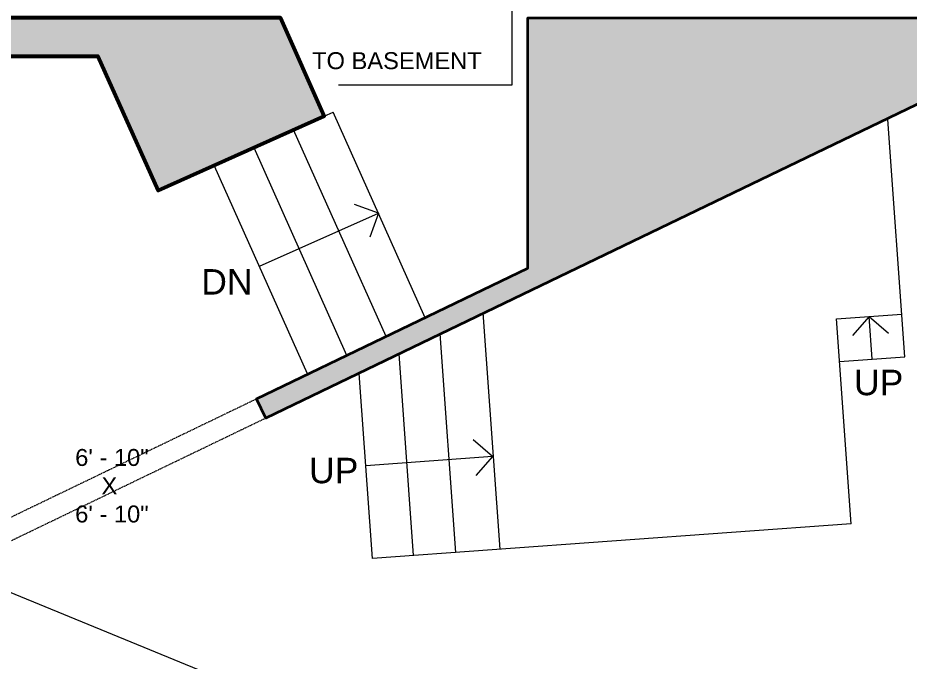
# Model space of a CAD drawing. Header units: inches. Extents: x -2078 to 106214, y -964 to 6385.
# Drawn here: x 36820.3 to 37030.9, y 4291.4 to 4443.4 of the extents above; entities that cross this region are included whole.
import ezdxf

# ---------------------------------------------------------------- set-up
doc = ezdxf.new("R2010")
doc.units = ezdxf.units.IN
doc.header["$MEASUREMENT"] = 0
doc.linetypes.add('HIDDEN2', pattern=[0.1875, 0.125, -0.0625])
for name, color, linetype, lineweight in [('A-ANNO', 2, 'Continuous', 5), ('A-ANNO-DIMS', 1, 'Continuous', 9), ('A-DOOR', 1, 'Continuous', 18), ('A-STRS', 4, 'Continuous', 9), ('A-WALL', 3, 'Continuous', 40)]:
    doc.layers.add(name, color=color, linetype=linetype, lineweight=lineweight)
doc.layers.add('A-HATCH', color=9, linetype='Continuous')
doc.styles.add('Arial', font='arial.ttf')
doc.styles.add('Arial_2', font='arial.ttf', dxfattribs={"height": 3})
doc.styles.add('JC', font='arial.ttf', dxfattribs={"height": 0.125})
doc.dimstyles.new('JC-DIMS', dxfattribs={"dimtxt": 0.125, "dimasz": 0.09375, "dimexe": 0.09375, "dimexo": 0.09375, "dimgap": 0.046875, "dimtad": 1, "dimdec": 1, "dimzin": 0, "dimdsep": 46, "dimlunit": 4, "dimtxsty": 'JC', "dimblk": 'ARCHTICK', "dimcen": 0.09, "dimclrd": 1, "dimclre": 1, "dimclrt": 256, "dimadec": 0, "dimazin": 0, "dimtfac": 1, "dimtdec": 1, "dimtofl": 0, "dimtmove": 1, "dimatfit": 3, "dimfxl": 1, "dimtolj": 1, "dimtzin": 0, "dimarcsym": 0})

# ---------------------------------------------------------------- blocks, each defined once
blk = doc.blocks.new('JC_OPENING DOOR - OPENING DOOR-1493007-3-1st Floor - Auditorium')
at = {"linetype": 'HIDDEN2'}
for p, q in [((40.68, 2.5), (-41.32, 2.5)), ((-41.32, -2.5), (40.68, -2.5))]:
    blk.add_line(p, q, dxfattribs=at)
for p, q in [((-41.32, 2.5), (-41.32, -2.5)), ((40.68, -2.5), (40.68, 2.5))]:
    blk.add_line(p, q)
blk = doc.blocks.new('Generic Models 7 - Generic Models 7-1495681-3-1st Floor - Auditorium')
at = {"layer": 'A-STRS'}
for p, q in [((-1085.4, -334.61), (-1083.29, -333.67)), ((-1061.58, -382.16), (-1083.29, -333.67)), ((-1070.82, -386.61), (-1092.65, -337.86)), ((-1080.06, -391.06), (-1101.99, -342.08)), ((-1089.33, -395.43), (-1111.28, -346.41)), ((-1086.68, -394.25), (-1089.33, -395.43))]:
    blk.add_line(p, q, dxfattribs=at)
blk = doc.blocks.new('_ArchTick')
at = {"color": 0, "linetype": 'ByBlock', "const_width": 0.15}
blk.add_lwpolyline([(-0.5, -0.5), (0.5, 0.5)], dxfattribs=at)
blk = doc.blocks.new('*D1655')
at = {"layer": 'A-ANNO-DIMS', "color": 1, "lineweight": -2, "transparency": 16777216}
for p, q in [((36724.39, 4438.9), (36724.39, 4740.92)), ((37594.39, 4438.9), (37594.39, 4740.92)), ((36724.39, 4736.42), (37594.39, 4736.42))]:
    blk.add_line(p, q, dxfattribs=at)
at = {"layer": 'Defpoints', "color": 0, "transparency": 16777216}
for p in [(37594.39, 4736.42), (36724.39, 4434.4), (37594.39, 4434.4)]:
    blk.add_point(p, dxfattribs=at)
at = {"layer": 'A-ANNO-DIMS', "color": 1, "lineweight": -2, "transparency": 16777216, "xscale": 4.5, "yscale": 4.5, "zscale": 4.5, "rotation": 180}
blk.add_blockref('_ArchTick', (36724.39, 4736.42), dxfattribs=at)
at = {"layer": 'A-ANNO-DIMS', "color": 1, "lineweight": -2, "transparency": 16777216, "xscale": 4.5, "yscale": 4.5, "zscale": 4.5}
blk.add_blockref('_ArchTick', (37594.39, 4736.42), dxfattribs=at)
at = {"layer": 'A-ANNO-DIMS', "color": 2, "transparency": 16777216, "insert": (37159.39, 4741.73), "char_height": 6, "width": 0.4874, "attachment_point": 5, "style": 'JC'}
blk.add_mtext('\\A1;72\'-6"', dxfattribs=at)
blk = doc.blocks.new('*D1669')
at = {"layer": 'A-ANNO-DIMS', "color": 1, "lineweight": -2, "transparency": 16777216}
for p, q in [((36446.39, 4438.9), (36446.39, 4756.92)), ((37832.39, 4447.9), (37832.39, 4756.92)), ((36446.39, 4752.42), (37832.39, 4752.42))]:
    blk.add_line(p, q, dxfattribs=at)
at = {"layer": 'Defpoints', "color": 0, "transparency": 16777216}
for p in [(37832.39, 4752.42), (37832.39, 4443.4), (36446.39, 4434.4)]:
    blk.add_point(p, dxfattribs=at)
at = {"layer": 'A-ANNO-DIMS', "color": 1, "lineweight": -2, "transparency": 16777216, "xscale": 4.5, "yscale": 4.5, "zscale": 4.5, "rotation": 180}
blk.add_blockref('_ArchTick', (36446.39, 4752.42), dxfattribs=at)
at = {"layer": 'A-ANNO-DIMS', "color": 1, "lineweight": -2, "transparency": 16777216, "xscale": 4.5, "yscale": 4.5, "zscale": 4.5}
blk.add_blockref('_ArchTick', (37832.39, 4752.42), dxfattribs=at)
at = {"layer": 'A-ANNO-DIMS', "color": 2, "transparency": 16777216, "insert": (37139.39, 4757.73), "char_height": 6, "width": 0.5739, "attachment_point": 5, "style": 'JC'}
blk.add_mtext('\\A1;115\'-6"', dxfattribs=at)

msp = doc.modelspace()

# ---------------------------------------------------------------- hatches: boundary and pattern name
at = {"layer": 'A-HATCH'}
h = msp.add_hatch(color=256, dxfattribs=at)
h.dxf.hatch_style = 1
h.paths.add_polyline_path([(36717.386, 4434.4), (36717.386, 4423.65), (36724.386, 4423.65), (36724.386, 4434.4), (36839.161, 4434.4), (36853.378, 4402.649), (36892.623, 4420.222), (36882.245, 4443.4), (36432.386, 4443.4), (36432.386, 3840.356), (36446.386, 3840.356), (36446.386, 4378.747), (36477.581, 4378.747), (36477.581, 4394.4), (36472.581, 4394.4), (36472.581, 4382.747), (36446.386, 4382.747), (36446.386, 4434.4), (36472.581, 4434.4), (36472.581, 4424.4), (36477.581, 4424.4), (36477.581, 4434.4)])
h = msp.add_hatch(color=256, dxfattribs=at)
h.dxf.hatch_style = 1
h.paths.add_polyline_path([(37607.386, 4300.394), (37594.386, 4300.394), (37594.386, 4434.4), (37056.159, 4434.4), (36878.807, 4349.004), (36876.638, 4353.509), (36940.638, 4384.326), (36940.638, 4443.4), (37603.386, 4443.4), (37603.386, 4407.4), (37611.136, 4407.4), (37611.136, 4402.4), (37607.386, 4402.4)])

# ---------------------------------------------------------------- linework, layer by layer
at = {"layer": 'A-ANNO'}
for p, q in [((36937.008, 4427.587), (36937.008, 4453.587)), ((36896.008, 4427.587), (36937.008, 4427.587)), ((36905.381, 4397.373), (36899.716, 4399.35)), ((36877.316, 4384.807), (36905.381, 4397.373)), ((36905.381, 4397.373), (36903.405, 4391.708)), ((37021.235, 4372.975), (37017.307, 4368.439)), ((37021.96, 4362.875), (37021.235, 4372.975)), ((37021.235, 4372.975), (37025.771, 4369.047)), ((36932.317, 4339.964), (36927.768, 4343.876)), ((36932.317, 4339.964), (36902.402, 4337.713)), ((36932.317, 4339.964), (36928.405, 4335.415))]:
    msp.add_line(p, q, dxfattribs=at)
at = {"layer": 'A-STRS', "lineweight": 9}
for p, q in [((37029.662, 4363.428), (37025.639, 4419.463)), ((36934.14, 4318.06), (36930.137, 4373.828)), ((37013.533, 4372.422), (37028.937, 4373.528)), ((37017.009, 4324.009), (37013.533, 4372.422)), ((36923.667, 4317.308), (36919.965, 4368.875)), ((36913.694, 4316.592), (36910.279, 4364.159)), ((37014.259, 4362.322), (37029.662, 4363.428)), ((36903.968, 4315.894), (36900.835, 4359.532)), ((37017.009, 4324.009), (36903.968, 4315.894))]:
    msp.add_line(p, q, dxfattribs=at)
msp.add_lwpolyline([(36804.897, 4313.416), (36936.552, 4259.413), (36936.552, 3994.163), (36829.411, 3933.687)], dxfattribs=at)
at = {"layer": 'A-WALL', "lineweight": 60}
msp.add_lwpolyline([(36717.386, 4434.4), (36717.386, 4423.65), (36724.386, 4423.65), (36724.386, 4434.4), (36839.161, 4434.4), (36853.378, 4402.649), (36892.623, 4420.222), (36882.245, 4443.4), (36432.386, 4443.4), (36432.386, 3840.356), (36446.386, 3840.356), (36446.386, 4378.747), (36477.581, 4378.747), (36477.581, 4394.4), (36472.581, 4394.4), (36472.581, 4382.747), (36446.386, 4382.747), (36446.386, 4434.4), (36472.581, 4434.4), (36472.581, 4424.4), (36477.581, 4424.4), (36477.581, 4434.4)], close=True, dxfattribs=at)
at = {"layer": 'A-WALL'}
msp.add_lwpolyline([(37607.386, 4300.394), (37594.386, 4300.394), (37594.386, 4434.4), (37056.159, 4434.4), (36878.807, 4349.004), (36876.638, 4353.509), (36940.638, 4384.326), (36940.638, 4443.4), (37603.386, 4443.4), (37603.386, 4407.4), (37611.136, 4407.4), (37611.136, 4402.4), (37607.386, 4402.4)], close=True, dxfattribs=at)

# ---------------------------------------------------------------- block references
at = {"layer": 'A-DOOR', "rotation": 205.7110190727548}
msp.add_blockref('JC_OPENING DOOR - OPENING DOOR-1493007-3-1st Floor - Auditorium', (36840.491, 4333.33), dxfattribs=at)
at = {"layer": 'A-STRS'}
msp.add_blockref('Generic Models 7 - Generic Models 7-1495681-3-1st Floor - Auditorium', (37978.02, 4754.835), dxfattribs=at)

# ---------------------------------------------------------------- texts
at = {"layer": 'A-ANNO', "attachment_point": 1}
for s, insert, char_height, width, style in [('TO BASEMENT', (36889.742, 4435.311), 4, 50.096, 'Arial_2'), ('DN', (36863.578, 4384.134), 6, 14.948, 'Arial'), ('UP', (37017.661, 4360.389), 6, 14.342, 'Arial'), ('6\' - 10" ', (36833.819, 4341.699), 4, 23.836, 'Arial_2'), ('UP', (36889.027, 4339.617), 6, 14.342, 'Arial'), ('    X ', (36833.819, 4335.032), 4, 14.746, 'Arial_2'), ('6\' - 10"', (36833.819, 4328.366), 4, 21.816, 'Arial_2')]:
    msp.add_mtext(s, dxfattribs=dict(at, insert=insert, char_height=char_height, width=width, style=style))

# ---------------------------------------------------------------- dimensions: what is measured, and where the dimension line sits
at = {"layer": 'A-ANNO-DIMS'}
for base, p1, p2, picture, middle in [((37832.386, 4752.418), (36446.386, 4434.4), (37832.386, 4443.4), '*D1669', (37139.386, 4757.732)), ((37594.386, 4736.418), (36724.386, 4434.4), (37594.386, 4434.4), '*D1655', (37159.386, 4741.732))]:
    dim = msp.add_linear_dim(base=base, p1=p1, p2=p2, dimstyle='JC-DIMS', override={"dimclrt": 2}, dxfattribs=at)
    dim.commit()
    dim.dimension.update_dxf_attribs({"geometry": picture, "text_midpoint": middle})

doc.saveas('drawing.dxf')
